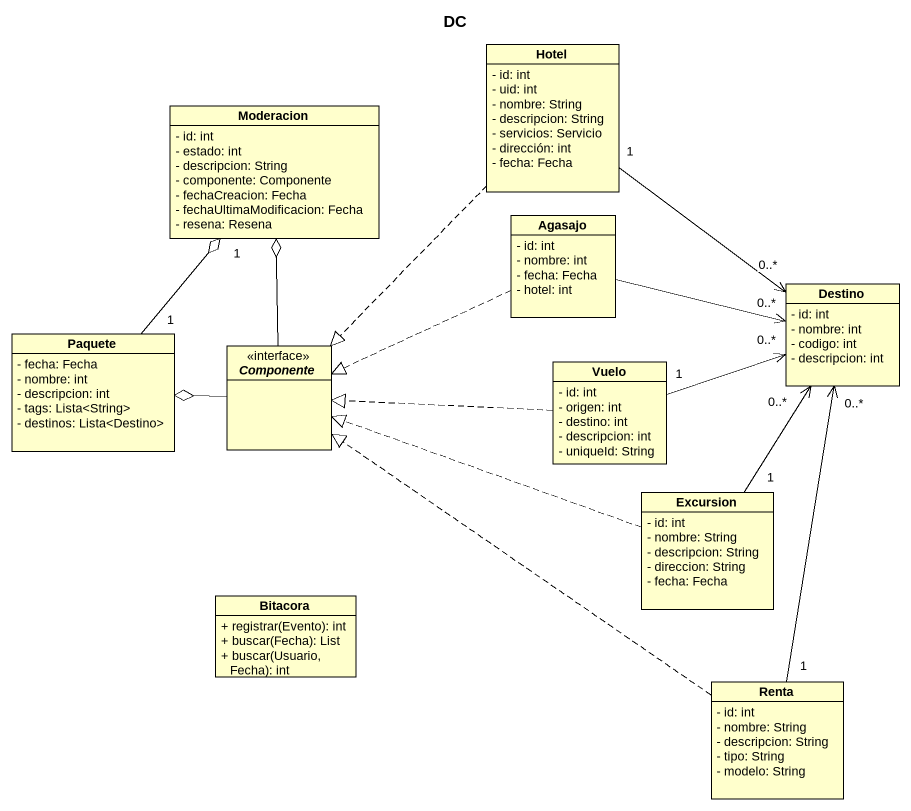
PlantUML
@startuml
title DC
hide circle
hide empty members
skinparam classAttributeIconSize 0
class Hotel {
  - id: int
  - uid: int
  - nombre: String
  - descripcion: String
  - servicios: Servicio
  - dirección: int
  - fecha: Fecha
}
class Moderacion {
  - id: int
  - estado: int
  - descripcion: String
  - componente: Componente
  - fechaCreacion: Fecha
  - fechaUltimaModificacion: Fecha
  - resena: Resena
}
class Agasajo {
  - id: int
  - nombre: int
  - fecha: Fecha
  - hotel: int
}
class Destino {
  - id: int
  - nombre: int
  - codigo: int
  - descripcion: int
}
class Paquete {
  - fecha: Fecha
  - nombre: int
  - descripcion: int
  - tags: Lista<String>
  - destinos: Lista<Destino>
}
interface Componente
class Vuelo {
  - id: int
  - origen: int
  - destino: int
  - descripcion: int
  - uniqueId: String
}
class Excursion {
  - id: int
  - nombre: String
  - descripcion: String
  - direccion: String
  - fecha: Fecha
}
class Bitacora {
  + registrar(Evento): int
  + buscar(Fecha): List
  + buscar(Usuario, Fecha): int
}
class Renta {
  - id: int
  - nombre: String
  - descripcion: String
  - tipo: String
  - modelo: String
}
Hotel "1" --> "0..*" Destino
Hotel ..|> Componente
Agasajo -right-> "0..*" Destino
Agasajo .left.|> Componente
Paquete "1" -up-o "1" Moderacion
Componente -up-o Moderacion
Componente -left-o Paquete
Vuelo "1" -right-> "0..*" Destino
Vuelo .left.|> Componente
Excursion "1" -up-> "0..*" Destino
Excursion .left.|> Componente
Renta "1" -up-> "0..*" Destino
Renta .up.|> Componente
@enduml
